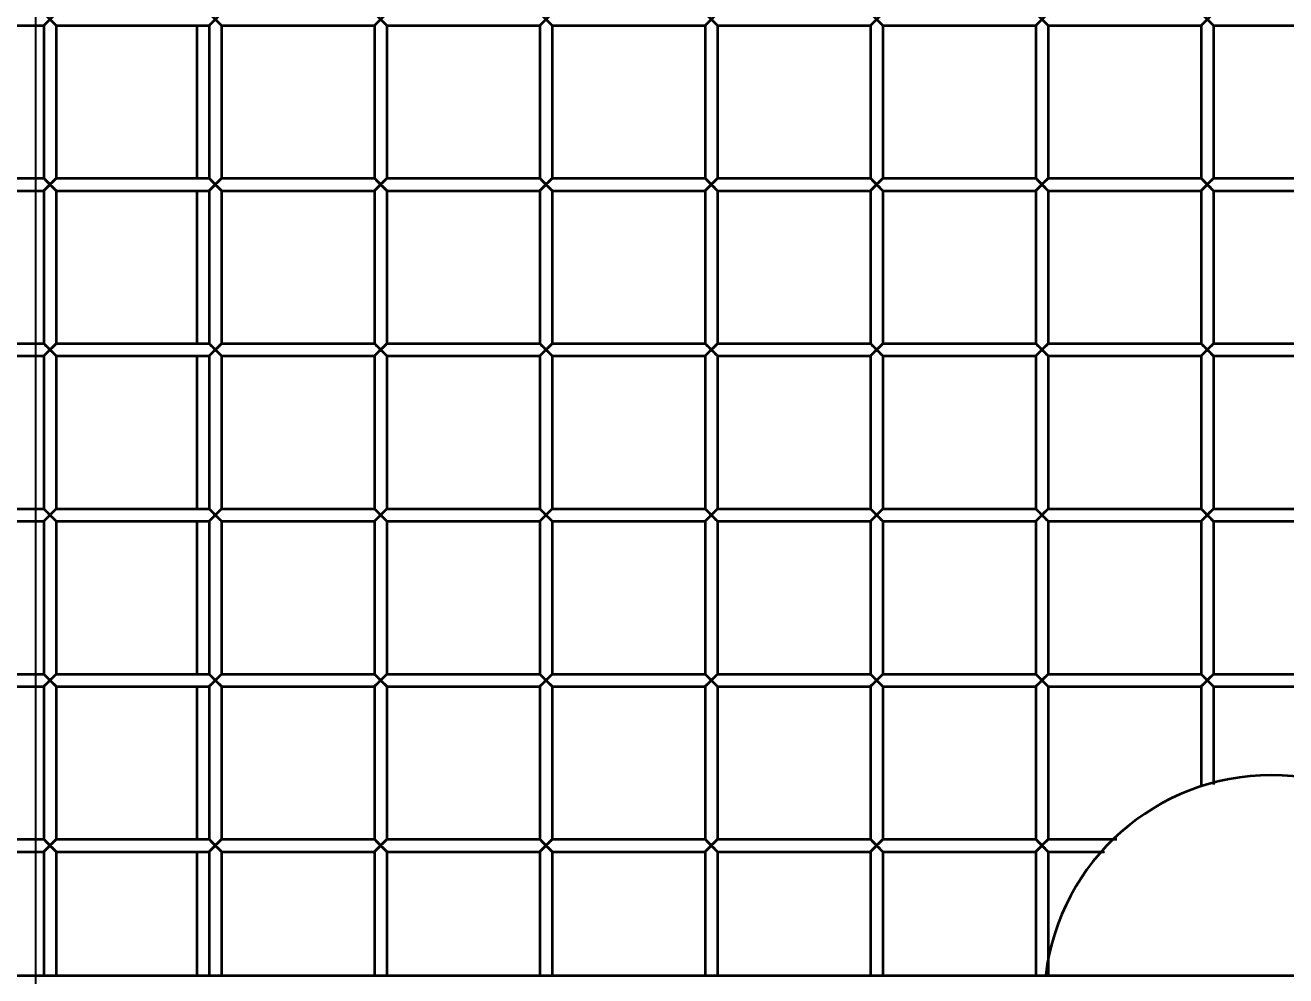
# Model space of a CAD drawing. Header units: millimetres. Extents: x 32496 to 166256, y 3504 to 23939.
# Drawn here: x 146501.7 to 146806.7, y 12491.8 to 12721.9 of the extents above; entities that cross this region are included whole.
import ezdxf

# ---------------------------------------------------------------- set-up
doc = ezdxf.new("R2010")
doc.units = ezdxf.units.MM
doc.header["$PDSIZE"] = -5
doc.layers.get('0').update_dxf_attribs({"lineweight": 35})
doc.layers.get('Defpoints').update_dxf_attribs({"lineweight": 18})
doc.layers.add('THICK', color=7, linetype='Continuous', lineweight=0)
doc.styles.add('TH_GBDIM', font='仿宋_GB2312.ttf', dxfattribs={"width": 0.8})
doc.dimstyles.new('TH_GBDIM', dxfattribs={"dimscale": 42, "dimtxt": 3, "dimasz": 3, "dimexe": 1.2, "dimexo": 0, "dimgap": 1, "dimtad": 1, "dimdec": 1, "dimdsep": 46, "dimtxsty": 'TH_GBDIM', "dimcen": 2.5, "dimdle": 252, "dimclrd": 4, "dimclre": 4, "dimclrt": 3, "dimadec": 0, "dimazin": 2, "dimtfac": 0.714286, "dimtdec": 1, "dimtmove": 0, "dimatfit": 3, "dimfxl": 1, "dimtolj": 1, "dimarcsym": 0})

# ---------------------------------------------------------------- blocks, each defined once
blk = doc.blocks.new('*D5866')
at = {"layer": 'Defpoints', "color": 0}
for p in [(146504.2, 13263.4), (152827.2, 12081.36), (152827.2, 11822.56)]:
    blk.add_point(p, dxfattribs=at)
at = {"layer": 'THICK', "color": 4, "linetype": 'Continuous', "lineweight": -2}
for p, q in [((146504.2, 13263.4), (146504.2, 11792.56)), ((152827.2, 12081.36), (152827.2, 11792.56)), ((146579.2, 11822.56), (152752.2, 11822.56))]:
    blk.add_line(p, q, dxfattribs=at)
at = {"layer": 'THICK', "color": 4}
for points in [[(146579.2, 11835.06), (146579.2, 11810.06), (146504.2, 11822.56)], [(152752.2, 11810.06), (152752.2, 11835.06), (152827.2, 11822.56)]]:
    blk.add_solid(points, dxfattribs=at)
at = {"layer": 'THICK', "color": 3, "lineweight": -3, "insert": (149665.7, 11885.26), "char_height": 75, "attachment_point": 5, "style": 'TH_GBDIM'}
blk.add_mtext('\\A1;About {\\A1;6323}', dxfattribs=at)
blk = doc.blocks.new('8-1250')
at = {"linetype": 'Continuous'}
for p, q in [((-2090.13, -34181.79), (-2087.13, -34184.79)), ((-2090.13, -34184.79), (-2087.13, -34181.79)), ((-2050.13, -34181.79), (-2047.13, -34184.79)), ((-2050.13, -34184.79), (-2047.13, -34181.79)), ((-2010.13, -34181.79), (-2007.13, -34184.79)), ((-2010.13, -34184.79), (-2007.13, -34181.79)), ((-1970.13, -34181.79), (-1967.13, -34184.79)), ((-1970.13, -34184.79), (-1967.13, -34181.79)), ((-1930.13, -34181.79), (-1927.13, -34184.79)), ((-1930.13, -34184.79), (-1927.13, -34181.79)), ((-1890.13, -34181.79), (-1887.13, -34184.79)), ((-1890.13, -34184.79), (-1887.13, -34181.79)), ((-1850.13, -34181.79), (-1847.13, -34184.79)), ((-1850.13, -34184.79), (-1847.13, -34181.79)), ((-1810.13, -34181.79), (-1807.13, -34184.79)), ((-1810.13, -34184.79), (-1807.13, -34181.79)), ((-2127.13, -34184.79), (-2090.13, -34184.79)), ((-2090.13, -34184.79), (-2090.13, -34221.79)), ((-2087.13, -34184.79), (-2050.13, -34184.79)), ((-2087.13, -34184.79), (-2087.13, -34221.79)), ((-2053.13, -34184.79), (-2053.13, -34221.79)), ((-2050.13, -34184.79), (-2050.13, -34221.79)), ((-2047.13, -34184.79), (-2010.13, -34184.79)), ((-2047.13, -34184.79), (-2047.13, -34221.79)), ((-2010.13, -34184.79), (-2010.13, -34221.79)), ((-2007.13, -34184.79), (-1970.13, -34184.79)), ((-2007.13, -34184.79), (-2007.13, -34221.79)), ((-1970.13, -34184.79), (-1970.13, -34221.79)), ((-1967.13, -34184.79), (-1930.13, -34184.79)), ((-1967.13, -34184.79), (-1967.13, -34221.79)), ((-1930.13, -34184.79), (-1930.13, -34221.79)), ((-1927.13, -34184.79), (-1890.13, -34184.79)), ((-1927.13, -34184.79), (-1927.13, -34221.79)), ((-1890.13, -34184.79), (-1890.13, -34221.79)), ((-1887.13, -34184.79), (-1850.13, -34184.79)), ((-1887.13, -34184.79), (-1887.13, -34221.79)), ((-1850.13, -34184.79), (-1850.13, -34221.79)), ((-1847.13, -34184.79), (-1810.13, -34184.79)), ((-1847.13, -34184.79), (-1847.13, -34221.79)), ((-1810.13, -34184.79), (-1810.13, -34221.79)), ((-1807.13, -34184.79), (-1770.13, -34184.79)), ((-1807.13, -34184.79), (-1807.13, -34221.79)), ((-2127.13, -34221.79), (-2090.13, -34221.79)), ((-2090.13, -34221.79), (-2087.13, -34224.79)), ((-2090.13, -34224.79), (-2087.13, -34221.79)), ((-2090.01, -34224.67), (-2089.22, -34223.88)), ((-2089.22, -34223.88), (-2088.63, -34223.29)), ((-2087.13, -34221.79), (-2050.13, -34221.79)), ((-2050.13, -34221.79), (-2047.13, -34224.79)), ((-2050.13, -34224.79), (-2047.13, -34221.79)), ((-2050.01, -34224.67), (-2049.22, -34223.88)), ((-2049.22, -34223.88), (-2048.63, -34223.29)), ((-2047.13, -34221.79), (-2010.13, -34221.79)), ((-2010.13, -34221.79), (-2007.13, -34224.79)), ((-2010.13, -34224.79), (-2007.13, -34221.79)), ((-2010.01, -34224.67), (-2009.22, -34223.88)), ((-2009.22, -34223.88), (-2008.63, -34223.29)), ((-2007.13, -34221.79), (-1970.13, -34221.79)), ((-1970.13, -34221.79), (-1967.13, -34224.79)), ((-1970.13, -34224.79), (-1967.13, -34221.79)), ((-1970.01, -34224.67), (-1969.22, -34223.88)), ((-1969.22, -34223.88), (-1968.63, -34223.29)), ((-1967.13, -34221.79), (-1930.13, -34221.79)), ((-1930.13, -34221.79), (-1927.13, -34224.79)), ((-1930.13, -34224.79), (-1927.13, -34221.79)), ((-1930.01, -34224.67), (-1929.22, -34223.88)), ((-1929.22, -34223.88), (-1928.63, -34223.29)), ((-1927.13, -34221.79), (-1890.13, -34221.79)), ((-1890.13, -34221.79), (-1887.13, -34224.79)), ((-1890.13, -34224.79), (-1887.13, -34221.79)), ((-1890.01, -34224.67), (-1889.22, -34223.88)), ((-1889.22, -34223.88), (-1888.63, -34223.29)), ((-1887.13, -34221.79), (-1850.13, -34221.79)), ((-1850.13, -34221.79), (-1847.13, -34224.79)), ((-1850.13, -34224.79), (-1847.13, -34221.79)), ((-1850.01, -34224.67), (-1849.22, -34223.88)), ((-1849.22, -34223.88), (-1848.63, -34223.29)), ((-1847.13, -34221.79), (-1810.13, -34221.79)), ((-1810.13, -34221.79), (-1807.13, -34224.79)), ((-1810.13, -34224.79), (-1807.13, -34221.79)), ((-1810.01, -34224.67), (-1809.22, -34223.88)), ((-1809.22, -34223.88), (-1808.63, -34223.29)), ((-1807.13, -34221.79), (-1770.13, -34221.79)), ((-2127.13, -34224.79), (-2090.13, -34224.79)), ((-2090.13, -34224.79), (-2090.13, -34261.79)), ((-2087.13, -34224.79), (-2050.13, -34224.79)), ((-2087.13, -34224.79), (-2087.13, -34261.79)), ((-2053.13, -34224.79), (-2053.13, -34261.79)), ((-2050.13, -34224.79), (-2050.13, -34261.79)), ((-2047.13, -34224.79), (-2010.13, -34224.79)), ((-2047.13, -34224.79), (-2047.13, -34261.79)), ((-2010.13, -34224.79), (-2010.13, -34261.79)), ((-2007.13, -34224.79), (-1970.13, -34224.79)), ((-2007.13, -34224.79), (-2007.13, -34261.79)), ((-1970.13, -34224.79), (-1970.13, -34261.79)), ((-1967.13, -34224.79), (-1930.13, -34224.79)), ((-1967.13, -34224.79), (-1967.13, -34261.79)), ((-1930.13, -34224.79), (-1930.13, -34261.79)), ((-1927.13, -34224.79), (-1890.13, -34224.79)), ((-1927.13, -34224.79), (-1927.13, -34261.79)), ((-1890.13, -34224.79), (-1890.13, -34261.79)), ((-1887.13, -34224.79), (-1850.13, -34224.79)), ((-1887.13, -34224.79), (-1887.13, -34261.79)), ((-1850.13, -34224.79), (-1850.13, -34261.79)), ((-1847.13, -34224.79), (-1810.13, -34224.79)), ((-1847.13, -34224.79), (-1847.13, -34261.79)), ((-1810.13, -34224.79), (-1810.13, -34261.79)), ((-1807.13, -34224.79), (-1770.13, -34224.79)), ((-1807.13, -34224.79), (-1807.13, -34261.79)), ((-2127.13, -34261.79), (-2090.13, -34261.79)), ((-2090.13, -34261.79), (-2087.13, -34264.79)), ((-2090.13, -34264.79), (-2087.13, -34261.79)), ((-2089.22, -34263.88), (-2088.63, -34263.29)), ((-2087.13, -34261.79), (-2050.13, -34261.79)), ((-2050.13, -34261.79), (-2047.13, -34264.79)), ((-2050.13, -34264.79), (-2047.13, -34261.79)), ((-2049.22, -34263.88), (-2048.63, -34263.29)), ((-2047.13, -34261.79), (-2010.13, -34261.79)), ((-2010.13, -34261.79), (-2007.13, -34264.79)), ((-2010.13, -34264.79), (-2007.13, -34261.79)), ((-2009.22, -34263.88), (-2008.63, -34263.29)), ((-2007.13, -34261.79), (-1970.13, -34261.79)), ((-1970.13, -34261.79), (-1967.13, -34264.79)), ((-1970.13, -34264.79), (-1967.13, -34261.79)), ((-1969.22, -34263.88), (-1968.63, -34263.29)), ((-1967.13, -34261.79), (-1930.13, -34261.79)), ((-1930.13, -34261.79), (-1927.13, -34264.79)), ((-1930.13, -34264.79), (-1927.13, -34261.79)), ((-1929.22, -34263.88), (-1928.63, -34263.29)), ((-1927.13, -34261.79), (-1890.13, -34261.79)), ((-1890.13, -34261.79), (-1887.13, -34264.79)), ((-1890.13, -34264.79), (-1887.13, -34261.79)), ((-1889.22, -34263.88), (-1888.63, -34263.29)), ((-1887.13, -34261.79), (-1850.13, -34261.79)), ((-1850.13, -34261.79), (-1847.13, -34264.79)), ((-1850.13, -34264.79), (-1847.13, -34261.79)), ((-1849.22, -34263.88), (-1848.63, -34263.29)), ((-1847.13, -34261.79), (-1810.13, -34261.79)), ((-1810.13, -34261.79), (-1807.13, -34264.79)), ((-1810.13, -34264.79), (-1807.13, -34261.79)), ((-1809.22, -34263.88), (-1808.63, -34263.29)), ((-1807.13, -34261.79), (-1770.13, -34261.79)), ((-2127.13, -34264.79), (-2090.13, -34264.79)), ((-2090.13, -34264.79), (-2090.13, -34301.79)), ((-2090.01, -34264.67), (-2089.22, -34263.88)), ((-2087.13, -34264.79), (-2050.13, -34264.79)), ((-2087.13, -34264.79), (-2087.13, -34301.79)), ((-2053.13, -34264.79), (-2053.13, -34301.79)), ((-2050.13, -34264.79), (-2050.13, -34301.79)), ((-2050.01, -34264.67), (-2049.22, -34263.88)), ((-2047.13, -34264.79), (-2010.13, -34264.79)), ((-2047.13, -34264.79), (-2047.13, -34301.79)), ((-2010.13, -34264.79), (-2010.13, -34301.79)), ((-2010.01, -34264.67), (-2009.22, -34263.88)), ((-2007.13, -34264.79), (-1970.13, -34264.79)), ((-2007.13, -34264.79), (-2007.13, -34301.79)), ((-1970.13, -34264.79), (-1970.13, -34301.79)), ((-1970.01, -34264.67), (-1969.22, -34263.88)), ((-1967.13, -34264.79), (-1930.13, -34264.79)), ((-1967.13, -34264.79), (-1967.13, -34301.79)), ((-1930.13, -34264.79), (-1930.13, -34301.79)), ((-1930.01, -34264.67), (-1929.22, -34263.88)), ((-1927.13, -34264.79), (-1890.13, -34264.79)), ((-1927.13, -34264.79), (-1927.13, -34301.79)), ((-1890.13, -34264.79), (-1890.13, -34301.79)), ((-1890.01, -34264.67), (-1889.22, -34263.88)), ((-1887.13, -34264.79), (-1850.13, -34264.79)), ((-1887.13, -34264.79), (-1887.13, -34301.79)), ((-1850.13, -34264.79), (-1850.13, -34301.79)), ((-1850.01, -34264.67), (-1849.22, -34263.88)), ((-1847.13, -34264.79), (-1810.13, -34264.79)), ((-1847.13, -34264.79), (-1847.13, -34301.79)), ((-1810.13, -34264.79), (-1810.13, -34301.79)), ((-1810.01, -34264.67), (-1809.22, -34263.88)), ((-1807.13, -34264.79), (-1770.13, -34264.79)), ((-1807.13, -34264.79), (-1807.13, -34301.79)), ((-2127.13, -34301.79), (-2090.13, -34301.79)), ((-2090.13, -34301.79), (-2087.13, -34304.79)), ((-2090.13, -34304.79), (-2087.13, -34301.79)), ((-2089.22, -34303.88), (-2088.63, -34303.29)), ((-2087.13, -34301.79), (-2050.13, -34301.79)), ((-2050.13, -34301.79), (-2047.13, -34304.79)), ((-2050.13, -34304.79), (-2047.13, -34301.79)), ((-2049.22, -34303.88), (-2048.63, -34303.29)), ((-2047.13, -34301.79), (-2010.13, -34301.79)), ((-2010.13, -34301.79), (-2007.13, -34304.79)), ((-2010.13, -34304.79), (-2007.13, -34301.79)), ((-2009.22, -34303.88), (-2008.63, -34303.29)), ((-2007.13, -34301.79), (-1970.13, -34301.79)), ((-1970.13, -34301.79), (-1967.13, -34304.79)), ((-1970.13, -34304.79), (-1967.13, -34301.79)), ((-1969.22, -34303.88), (-1968.63, -34303.29)), ((-1967.13, -34301.79), (-1930.13, -34301.79)), ((-1930.13, -34301.79), (-1927.13, -34304.79)), ((-1930.13, -34304.79), (-1927.13, -34301.79)), ((-1929.22, -34303.88), (-1928.63, -34303.29)), ((-1927.13, -34301.79), (-1890.13, -34301.79)), ((-1890.13, -34301.79), (-1887.13, -34304.79)), ((-1890.13, -34304.79), (-1887.13, -34301.79)), ((-1889.22, -34303.88), (-1888.63, -34303.29)), ((-1887.13, -34301.79), (-1850.13, -34301.79)), ((-1850.13, -34301.79), (-1847.13, -34304.79)), ((-1850.13, -34304.79), (-1847.13, -34301.79)), ((-1849.22, -34303.88), (-1848.63, -34303.29)), ((-1847.13, -34301.79), (-1810.13, -34301.79)), ((-1810.13, -34301.79), (-1807.13, -34304.79)), ((-1810.13, -34304.79), (-1807.13, -34301.79)), ((-1809.22, -34303.88), (-1808.63, -34303.29)), ((-1807.13, -34301.79), (-1770.13, -34301.79)), ((-2127.13, -34304.79), (-2090.13, -34304.79)), ((-2090.13, -34304.79), (-2090.13, -34341.79)), ((-2090.01, -34304.67), (-2089.22, -34303.88)), ((-2087.13, -34304.79), (-2050.13, -34304.79)), ((-2087.13, -34304.79), (-2087.13, -34341.79)), ((-2053.13, -34304.79), (-2053.13, -34341.79)), ((-2050.13, -34304.79), (-2050.13, -34341.79)), ((-2050.01, -34304.67), (-2049.22, -34303.88)), ((-2047.13, -34304.79), (-2010.13, -34304.79)), ((-2047.13, -34304.79), (-2047.13, -34341.79)), ((-2010.13, -34304.79), (-2010.13, -34341.79)), ((-2010.01, -34304.67), (-2009.22, -34303.88)), ((-2007.13, -34304.79), (-1970.13, -34304.79)), ((-2007.13, -34304.79), (-2007.13, -34341.79)), ((-1970.13, -34304.79), (-1970.13, -34341.79)), ((-1970.01, -34304.67), (-1969.22, -34303.88)), ((-1967.13, -34304.79), (-1930.13, -34304.79)), ((-1967.13, -34304.79), (-1967.13, -34341.79)), ((-1930.13, -34304.79), (-1930.13, -34341.79)), ((-1930.01, -34304.67), (-1929.22, -34303.88)), ((-1927.13, -34304.79), (-1890.13, -34304.79)), ((-1927.13, -34304.79), (-1927.13, -34341.79)), ((-1890.13, -34304.79), (-1890.13, -34341.79)), ((-1890.01, -34304.67), (-1889.22, -34303.88)), ((-1887.13, -34304.79), (-1850.13, -34304.79)), ((-1887.13, -34304.79), (-1887.13, -34341.79)), ((-1850.13, -34304.79), (-1850.13, -34341.79)), ((-1850.01, -34304.67), (-1849.22, -34303.88)), ((-1847.13, -34304.79), (-1810.13, -34304.79)), ((-1847.13, -34304.79), (-1847.13, -34341.79)), ((-1810.13, -34304.79), (-1810.13, -34341.79)), ((-1810.01, -34304.67), (-1809.22, -34303.88)), ((-1807.13, -34304.79), (-1770.13, -34304.79)), ((-1807.13, -34304.79), (-1807.13, -34341.79)), ((-2127.13, -34341.79), (-2090.13, -34341.79)), ((-2090.13, -34341.79), (-2087.13, -34344.79)), ((-2090.13, -34344.79), (-2087.13, -34341.79)), ((-2087.13, -34341.79), (-2050.13, -34341.79)), ((-2050.13, -34341.79), (-2047.13, -34344.79)), ((-2050.13, -34344.79), (-2047.13, -34341.79)), ((-2047.13, -34341.79), (-2010.13, -34341.79)), ((-2010.13, -34341.79), (-2007.13, -34344.79)), ((-2010.13, -34344.79), (-2007.13, -34341.79)), ((-2007.13, -34341.79), (-1970.13, -34341.79)), ((-1970.13, -34341.79), (-1967.13, -34344.79)), ((-1970.13, -34344.79), (-1967.13, -34341.79)), ((-1967.13, -34341.79), (-1930.13, -34341.79)), ((-1930.13, -34341.79), (-1927.13, -34344.79)), ((-1930.13, -34344.79), (-1927.13, -34341.79)), ((-1927.13, -34341.79), (-1890.13, -34341.79)), ((-1890.13, -34341.79), (-1887.13, -34344.79)), ((-1890.13, -34344.79), (-1887.13, -34341.79)), ((-1887.13, -34341.79), (-1850.13, -34341.79)), ((-1850.13, -34341.79), (-1847.13, -34344.79)), ((-1850.13, -34344.79), (-1847.13, -34341.79)), ((-1847.13, -34341.79), (-1810.13, -34341.79)), ((-1810.13, -34341.79), (-1807.13, -34344.79)), ((-1810.13, -34344.79), (-1807.13, -34341.79)), ((-1807.13, -34341.79), (-1770.13, -34341.79)), ((-2127.13, -34344.79), (-2090.13, -34344.79)), ((-2090.13, -34344.79), (-2090.13, -34381.79)), ((-2090.01, -34344.67), (-2089.22, -34343.88)), ((-2089.22, -34343.88), (-2088.63, -34343.29)), ((-2087.13, -34344.79), (-2050.13, -34344.79)), ((-2087.13, -34344.79), (-2087.13, -34381.79)), ((-2053.13, -34344.79), (-2053.13, -34381.79)), ((-2050.13, -34344.79), (-2050.13, -34381.79)), ((-2050.01, -34344.67), (-2049.22, -34343.88)), ((-2049.22, -34343.88), (-2048.63, -34343.29)), ((-2047.13, -34344.79), (-2010.13, -34344.79)), ((-2047.13, -34344.79), (-2047.13, -34381.79)), ((-2010.13, -34344.79), (-2010.13, -34381.79)), ((-2010.01, -34344.67), (-2009.22, -34343.88)), ((-2009.22, -34343.88), (-2008.63, -34343.29)), ((-2007.13, -34344.79), (-1970.13, -34344.79)), ((-2007.13, -34344.79), (-2007.13, -34381.79)), ((-1970.13, -34344.79), (-1970.13, -34381.79)), ((-1970.01, -34344.67), (-1969.22, -34343.88)), ((-1969.22, -34343.88), (-1968.63, -34343.29)), ((-1967.13, -34344.79), (-1930.13, -34344.79)), ((-1967.13, -34344.79), (-1967.13, -34381.79)), ((-1930.13, -34344.79), (-1930.13, -34381.79)), ((-1930.01, -34344.67), (-1929.22, -34343.88)), ((-1929.22, -34343.88), (-1928.63, -34343.29)), ((-1927.13, -34344.79), (-1890.13, -34344.79)), ((-1927.13, -34344.79), (-1927.13, -34381.79)), ((-1890.13, -34344.79), (-1890.13, -34381.79)), ((-1890.01, -34344.67), (-1889.22, -34343.88)), ((-1889.22, -34343.88), (-1888.63, -34343.29)), ((-1887.13, -34344.79), (-1850.13, -34344.79)), ((-1887.13, -34344.79), (-1887.13, -34381.79)), ((-1850.13, -34344.79), (-1850.13, -34381.79)), ((-1850.01, -34344.67), (-1849.22, -34343.88)), ((-1849.22, -34343.88), (-1848.63, -34343.29)), ((-1847.13, -34344.79), (-1810.13, -34344.79)), ((-1847.13, -34344.79), (-1847.13, -34381.79)), ((-1810.13, -34344.79), (-1810.13, -34369.04)), ((-1810.01, -34344.67), (-1809.22, -34343.88)), ((-1809.22, -34343.88), (-1808.63, -34343.29)), ((-1807.13, -34344.79), (-1770.13, -34344.79)), ((-1807.13, -34344.79), (-1807.13, -34368.54)), ((-2127.13, -34381.79), (-2090.13, -34381.79)), ((-2090.13, -34381.79), (-2087.13, -34384.79)), ((-2090.13, -34384.79), (-2087.13, -34381.79)), ((-2087.13, -34381.79), (-2050.13, -34381.79)), ((-2050.13, -34381.79), (-2047.13, -34384.79)), ((-2050.13, -34384.79), (-2047.13, -34381.79)), ((-2047.13, -34381.79), (-2010.13, -34381.79)), ((-2010.13, -34381.79), (-2007.13, -34384.79)), ((-2010.13, -34384.79), (-2007.13, -34381.79)), ((-2007.13, -34381.79), (-1970.13, -34381.79)), ((-1970.13, -34381.79), (-1967.13, -34384.79)), ((-1970.13, -34384.79), (-1967.13, -34381.79)), ((-1967.13, -34381.79), (-1930.13, -34381.79)), ((-1930.13, -34381.79), (-1927.13, -34384.79)), ((-1930.13, -34384.79), (-1927.13, -34381.79)), ((-1927.13, -34381.79), (-1890.13, -34381.79)), ((-1890.13, -34381.79), (-1887.13, -34384.79)), ((-1890.13, -34384.79), (-1887.13, -34381.79)), ((-1887.13, -34381.79), (-1850.13, -34381.79)), ((-1850.13, -34381.79), (-1847.13, -34384.79)), ((-1850.13, -34384.79), (-1847.13, -34381.79)), ((-1847.13, -34381.79), (-1830.48, -34381.79)), ((-2127.13, -34384.79), (-2090.13, -34384.79)), ((-2090.13, -34384.79), (-2090.13, -34414.79)), ((-2090.01, -34384.67), (-2089.22, -34383.88)), ((-2089.22, -34383.88), (-2088.63, -34383.29)), ((-2087.13, -34384.79), (-2050.13, -34384.79)), ((-2087.13, -34384.79), (-2087.13, -34414.79)), ((-2053.13, -34384.79), (-2053.13, -34414.79)), ((-2050.13, -34384.79), (-2050.13, -34414.79)), ((-2050.01, -34384.67), (-2049.22, -34383.88)), ((-2049.22, -34383.88), (-2048.63, -34383.29)), ((-2047.13, -34384.79), (-2010.13, -34384.79)), ((-2047.13, -34384.79), (-2047.13, -34414.79)), ((-2010.13, -34384.79), (-2010.13, -34414.79)), ((-2010.01, -34384.67), (-2009.22, -34383.88)), ((-2009.22, -34383.88), (-2008.63, -34383.29)), ((-2007.13, -34384.79), (-1970.13, -34384.79)), ((-2007.13, -34384.79), (-2007.13, -34414.79)), ((-1970.13, -34384.79), (-1970.13, -34414.79)), ((-1970.01, -34384.67), (-1969.22, -34383.88)), ((-1969.22, -34383.88), (-1968.63, -34383.29)), ((-1967.13, -34384.79), (-1930.13, -34384.79)), ((-1967.13, -34384.79), (-1967.13, -34414.79)), ((-1930.13, -34384.79), (-1930.13, -34414.79)), ((-1930.01, -34384.67), (-1929.22, -34383.88)), ((-1929.22, -34383.88), (-1928.63, -34383.29)), ((-1927.13, -34384.79), (-1890.13, -34384.79)), ((-1927.13, -34384.79), (-1927.13, -34414.79)), ((-1890.13, -34384.79), (-1890.13, -34414.79)), ((-1890.01, -34384.67), (-1889.22, -34383.88)), ((-1889.22, -34383.88), (-1888.63, -34383.29)), ((-1887.13, -34384.79), (-1850.13, -34384.79)), ((-1887.13, -34384.79), (-1887.13, -34414.79)), ((-1850.13, -34384.79), (-1850.13, -34414.79)), ((-1850.01, -34384.67), (-1849.22, -34383.88)), ((-1849.22, -34383.88), (-1848.63, -34383.29)), ((-1847.13, -34384.79), (-1833.48, -34384.79)), ((-1847.13, -34384.79), (-1847.13, -34414.79)), ((-2211.13, -34414.79), (-1585.13, -34414.79))]:
    blk.add_line(p, q, dxfattribs=at)
for points in [[(-2088.63, -34223.29), (-2089.21, -34222.7), (-2089.69, -34222.23)], [(-2087.24, -34221.9), (-2087.56, -34222.22), (-2088.05, -34222.71), (-2088.63, -34223.29)], [(-2088.63, -34223.29), (-2088.04, -34223.88), (-2087.57, -34224.35), (-2087.24, -34224.67)], [(-2048.63, -34223.29), (-2049.21, -34222.7), (-2049.69, -34222.23)], [(-2047.24, -34221.9), (-2047.56, -34222.22), (-2048.05, -34222.71), (-2048.63, -34223.29)], [(-2048.63, -34223.29), (-2048.04, -34223.88), (-2047.57, -34224.35), (-2047.24, -34224.67)], [(-2008.63, -34223.29), (-2009.21, -34222.7), (-2009.69, -34222.23)], [(-2007.24, -34221.9), (-2007.56, -34222.22), (-2008.05, -34222.71), (-2008.63, -34223.29)], [(-2008.63, -34223.29), (-2008.04, -34223.88), (-2007.57, -34224.35), (-2007.24, -34224.67)], [(-1968.63, -34223.29), (-1969.21, -34222.7), (-1969.69, -34222.23)], [(-1967.24, -34221.9), (-1967.56, -34222.22), (-1968.05, -34222.71), (-1968.63, -34223.29)], [(-1968.63, -34223.29), (-1968.04, -34223.88), (-1967.57, -34224.35), (-1967.24, -34224.67)], [(-1928.63, -34223.29), (-1929.21, -34222.7), (-1929.69, -34222.23)], [(-1927.24, -34221.9), (-1927.56, -34222.22), (-1928.05, -34222.71), (-1928.63, -34223.29)], [(-1928.63, -34223.29), (-1928.04, -34223.88), (-1927.57, -34224.35), (-1927.24, -34224.67)], [(-1888.63, -34223.29), (-1889.21, -34222.7), (-1889.69, -34222.23)], [(-1887.24, -34221.9), (-1887.56, -34222.22), (-1888.05, -34222.71), (-1888.63, -34223.29)], [(-1888.63, -34223.29), (-1888.04, -34223.88), (-1887.57, -34224.35), (-1887.24, -34224.67)], [(-1848.63, -34223.29), (-1849.21, -34222.7), (-1849.69, -34222.23)], [(-1847.24, -34221.9), (-1847.56, -34222.22), (-1848.05, -34222.71), (-1848.63, -34223.29)], [(-1848.63, -34223.29), (-1848.04, -34223.88), (-1847.57, -34224.35), (-1847.24, -34224.67)], [(-1808.63, -34223.29), (-1809.21, -34222.7), (-1809.69, -34222.23)], [(-1807.24, -34221.9), (-1807.56, -34222.22), (-1808.05, -34222.71), (-1808.63, -34223.29)], [(-1808.63, -34223.29), (-1808.04, -34223.88), (-1807.57, -34224.35), (-1807.24, -34224.67)], [(-2088.63, -34263.29), (-2089.21, -34262.7), (-2089.69, -34262.23)], [(-2087.24, -34261.9), (-2087.56, -34262.22), (-2088.05, -34262.71), (-2088.63, -34263.29)], [(-2088.63, -34263.29), (-2088.04, -34263.88), (-2087.57, -34264.35), (-2087.24, -34264.67)], [(-2048.63, -34263.29), (-2049.21, -34262.7), (-2049.69, -34262.23)], [(-2047.24, -34261.9), (-2047.56, -34262.22), (-2048.05, -34262.71), (-2048.63, -34263.29)], [(-2048.63, -34263.29), (-2048.04, -34263.88), (-2047.57, -34264.35), (-2047.24, -34264.67)], [(-2008.63, -34263.29), (-2009.21, -34262.7), (-2009.69, -34262.23)], [(-2007.24, -34261.9), (-2007.56, -34262.22), (-2008.05, -34262.71), (-2008.63, -34263.29)], [(-2008.63, -34263.29), (-2008.04, -34263.88), (-2007.57, -34264.35), (-2007.24, -34264.67)], [(-1968.63, -34263.29), (-1969.21, -34262.7), (-1969.69, -34262.23)], [(-1967.24, -34261.9), (-1967.56, -34262.22), (-1968.05, -34262.71), (-1968.63, -34263.29)], [(-1968.63, -34263.29), (-1968.04, -34263.88), (-1967.57, -34264.35), (-1967.24, -34264.67)], [(-1928.63, -34263.29), (-1929.21, -34262.7), (-1929.69, -34262.23)], [(-1927.24, -34261.9), (-1927.56, -34262.22), (-1928.05, -34262.71), (-1928.63, -34263.29)], [(-1928.63, -34263.29), (-1928.04, -34263.88), (-1927.57, -34264.35), (-1927.24, -34264.67)], [(-1888.63, -34263.29), (-1889.21, -34262.7), (-1889.69, -34262.23)], [(-1887.24, -34261.9), (-1887.56, -34262.22), (-1888.05, -34262.71), (-1888.63, -34263.29)], [(-1888.63, -34263.29), (-1888.04, -34263.88), (-1887.57, -34264.35), (-1887.24, -34264.67)], [(-1848.63, -34263.29), (-1849.21, -34262.7), (-1849.69, -34262.23)], [(-1847.24, -34261.9), (-1847.56, -34262.22), (-1848.05, -34262.71), (-1848.63, -34263.29)], [(-1848.63, -34263.29), (-1848.04, -34263.88), (-1847.57, -34264.35), (-1847.24, -34264.67)], [(-1808.63, -34263.29), (-1809.21, -34262.7), (-1809.69, -34262.23)], [(-1807.24, -34261.9), (-1807.56, -34262.22), (-1808.05, -34262.71), (-1808.63, -34263.29)], [(-1808.63, -34263.29), (-1808.04, -34263.88), (-1807.57, -34264.35), (-1807.24, -34264.67)], [(-2088.63, -34303.29), (-2089.21, -34302.7), (-2089.69, -34302.23)], [(-2087.24, -34301.9), (-2087.56, -34302.22), (-2088.05, -34302.71), (-2088.63, -34303.29)], [(-2088.63, -34303.29), (-2088.04, -34303.88), (-2087.57, -34304.35), (-2087.24, -34304.67)], [(-2048.63, -34303.29), (-2049.21, -34302.7), (-2049.69, -34302.23)], [(-2047.24, -34301.9), (-2047.56, -34302.22), (-2048.05, -34302.71), (-2048.63, -34303.29)], [(-2048.63, -34303.29), (-2048.04, -34303.88), (-2047.57, -34304.35), (-2047.24, -34304.67)], [(-2008.63, -34303.29), (-2009.21, -34302.7), (-2009.69, -34302.23)], [(-2007.24, -34301.9), (-2007.56, -34302.22), (-2008.05, -34302.71), (-2008.63, -34303.29)], [(-2008.63, -34303.29), (-2008.04, -34303.88), (-2007.57, -34304.35), (-2007.24, -34304.67)], [(-1968.63, -34303.29), (-1969.21, -34302.7), (-1969.69, -34302.23)], [(-1967.24, -34301.9), (-1967.56, -34302.22), (-1968.05, -34302.71), (-1968.63, -34303.29)], [(-1968.63, -34303.29), (-1968.04, -34303.88), (-1967.57, -34304.35), (-1967.24, -34304.67)], [(-1928.63, -34303.29), (-1929.21, -34302.7), (-1929.69, -34302.23)], [(-1927.24, -34301.9), (-1927.56, -34302.22), (-1928.05, -34302.71), (-1928.63, -34303.29)], [(-1928.63, -34303.29), (-1928.04, -34303.88), (-1927.57, -34304.35), (-1927.24, -34304.67)], [(-1888.63, -34303.29), (-1889.21, -34302.7), (-1889.69, -34302.23)], [(-1887.24, -34301.9), (-1887.56, -34302.22), (-1888.05, -34302.71), (-1888.63, -34303.29)], [(-1888.63, -34303.29), (-1888.04, -34303.88), (-1887.57, -34304.35), (-1887.24, -34304.67)], [(-1848.63, -34303.29), (-1849.21, -34302.7), (-1849.69, -34302.23)], [(-1847.24, -34301.9), (-1847.56, -34302.22), (-1848.05, -34302.71), (-1848.63, -34303.29)], [(-1848.63, -34303.29), (-1848.04, -34303.88), (-1847.57, -34304.35), (-1847.24, -34304.67)], [(-1808.63, -34303.29), (-1809.21, -34302.7), (-1809.69, -34302.23)], [(-1807.24, -34301.9), (-1807.56, -34302.22), (-1808.05, -34302.71), (-1808.63, -34303.29)], [(-1808.63, -34303.29), (-1808.04, -34303.88), (-1807.57, -34304.35), (-1807.24, -34304.67)], [(-2088.63, -34343.29), (-2089.21, -34342.7), (-2089.69, -34342.23)], [(-2087.24, -34341.9), (-2087.56, -34342.22), (-2088.05, -34342.71), (-2088.63, -34343.29)], [(-2048.63, -34343.29), (-2049.21, -34342.7), (-2049.69, -34342.23)], [(-2047.24, -34341.9), (-2047.56, -34342.22), (-2048.05, -34342.71), (-2048.63, -34343.29)], [(-2008.63, -34343.29), (-2009.21, -34342.7), (-2009.69, -34342.23)], [(-2007.24, -34341.9), (-2007.56, -34342.22), (-2008.05, -34342.71), (-2008.63, -34343.29)], [(-1968.63, -34343.29), (-1969.21, -34342.7), (-1969.69, -34342.23)], [(-1967.24, -34341.9), (-1967.56, -34342.22), (-1968.05, -34342.71), (-1968.63, -34343.29)], [(-1928.63, -34343.29), (-1929.21, -34342.7), (-1929.69, -34342.23)], [(-1927.24, -34341.9), (-1927.56, -34342.22), (-1928.05, -34342.71), (-1928.63, -34343.29)], [(-1888.63, -34343.29), (-1889.21, -34342.7), (-1889.69, -34342.23)], [(-1887.24, -34341.9), (-1887.56, -34342.22), (-1888.05, -34342.71), (-1888.63, -34343.29)], [(-1848.63, -34343.29), (-1849.21, -34342.7), (-1849.69, -34342.23)], [(-1847.24, -34341.9), (-1847.56, -34342.22), (-1848.05, -34342.71), (-1848.63, -34343.29)], [(-1808.63, -34343.29), (-1809.21, -34342.7), (-1809.69, -34342.23)], [(-1807.24, -34341.9), (-1807.56, -34342.22), (-1808.05, -34342.71), (-1808.63, -34343.29)], [(-2088.63, -34343.29), (-2088.04, -34343.88), (-2087.57, -34344.35), (-2087.24, -34344.67)], [(-2048.63, -34343.29), (-2048.04, -34343.88), (-2047.57, -34344.35), (-2047.24, -34344.67)], [(-2008.63, -34343.29), (-2008.04, -34343.88), (-2007.57, -34344.35), (-2007.24, -34344.67)], [(-1968.63, -34343.29), (-1968.04, -34343.88), (-1967.57, -34344.35), (-1967.24, -34344.67)], [(-1928.63, -34343.29), (-1928.04, -34343.88), (-1927.57, -34344.35), (-1927.24, -34344.67)], [(-1888.63, -34343.29), (-1888.04, -34343.88), (-1887.57, -34344.35), (-1887.24, -34344.67)], [(-1848.63, -34343.29), (-1848.04, -34343.88), (-1847.57, -34344.35), (-1847.24, -34344.67)], [(-1808.63, -34343.29), (-1808.04, -34343.88), (-1807.57, -34344.35), (-1807.24, -34344.67)], [(-2088.63, -34383.29), (-2089.21, -34382.7), (-2089.69, -34382.23)], [(-2087.24, -34381.9), (-2087.56, -34382.22), (-2088.05, -34382.71), (-2088.63, -34383.29)], [(-2048.63, -34383.29), (-2049.21, -34382.7), (-2049.69, -34382.23)], [(-2047.24, -34381.9), (-2047.56, -34382.22), (-2048.05, -34382.71), (-2048.63, -34383.29)], [(-2008.63, -34383.29), (-2009.21, -34382.7), (-2009.69, -34382.23)], [(-2007.24, -34381.9), (-2007.56, -34382.22), (-2008.05, -34382.71), (-2008.63, -34383.29)], [(-1968.63, -34383.29), (-1969.21, -34382.7), (-1969.69, -34382.23)], [(-1967.24, -34381.9), (-1967.56, -34382.22), (-1968.05, -34382.71), (-1968.63, -34383.29)], [(-1928.63, -34383.29), (-1929.21, -34382.7), (-1929.69, -34382.23)], [(-1927.24, -34381.9), (-1927.56, -34382.22), (-1928.05, -34382.71), (-1928.63, -34383.29)], [(-1888.63, -34383.29), (-1889.21, -34382.7), (-1889.69, -34382.23)], [(-1887.24, -34381.9), (-1887.56, -34382.22), (-1888.05, -34382.71), (-1888.63, -34383.29)], [(-1848.63, -34383.29), (-1849.21, -34382.7), (-1849.69, -34382.23)], [(-1847.24, -34381.9), (-1847.56, -34382.22), (-1848.05, -34382.71), (-1848.63, -34383.29)], [(-2088.63, -34383.29), (-2088.04, -34383.88), (-2087.57, -34384.35), (-2087.24, -34384.67)], [(-2048.63, -34383.29), (-2048.04, -34383.88), (-2047.57, -34384.35), (-2047.24, -34384.67)], [(-2008.63, -34383.29), (-2008.04, -34383.88), (-2007.57, -34384.35), (-2007.24, -34384.67)], [(-1968.63, -34383.29), (-1968.04, -34383.88), (-1967.57, -34384.35), (-1967.24, -34384.67)], [(-1928.63, -34383.29), (-1928.04, -34383.88), (-1927.57, -34384.35), (-1927.24, -34384.67)], [(-1888.63, -34383.29), (-1888.04, -34383.88), (-1887.57, -34384.35), (-1887.24, -34384.67)], [(-1848.63, -34383.29), (-1848.04, -34383.88), (-1847.57, -34384.35), (-1847.24, -34384.67)]]:
    blk.add_lwpolyline(points, dxfattribs=at)
blk.add_arc((-1793.13, -34421.29), 55, 6.9888, 172.9825, dxfattribs=at)

msp = doc.modelspace()

# ---------------------------------------------------------------- block references
at = {"color": 6}
msp.add_blockref('8-1250', (148596.331, 46906.597), dxfattribs=at)

# ---------------------------------------------------------------- dimensions: what is measured, and where the dimension line sits
at = {"layer": 'THICK', "lineweight": -3}
dim = msp.add_linear_dim(base=(152827.204, 11822.556), p1=(146504.204, 13263.4), p2=(152827.204, 12081.363), text='About {\\A1;<>}', dimstyle='TH_GBDIM', override={"dimscale": 25, "dimtxsty": 'TH_GBDIM', "dimarcsym": 2}, dxfattribs=at)
dim.commit()
dim.dimension.update_dxf_attribs({"geometry": '*D5866', "text_midpoint": (149665.704, 11885.258)})

doc.saveas('drawing.dxf')
